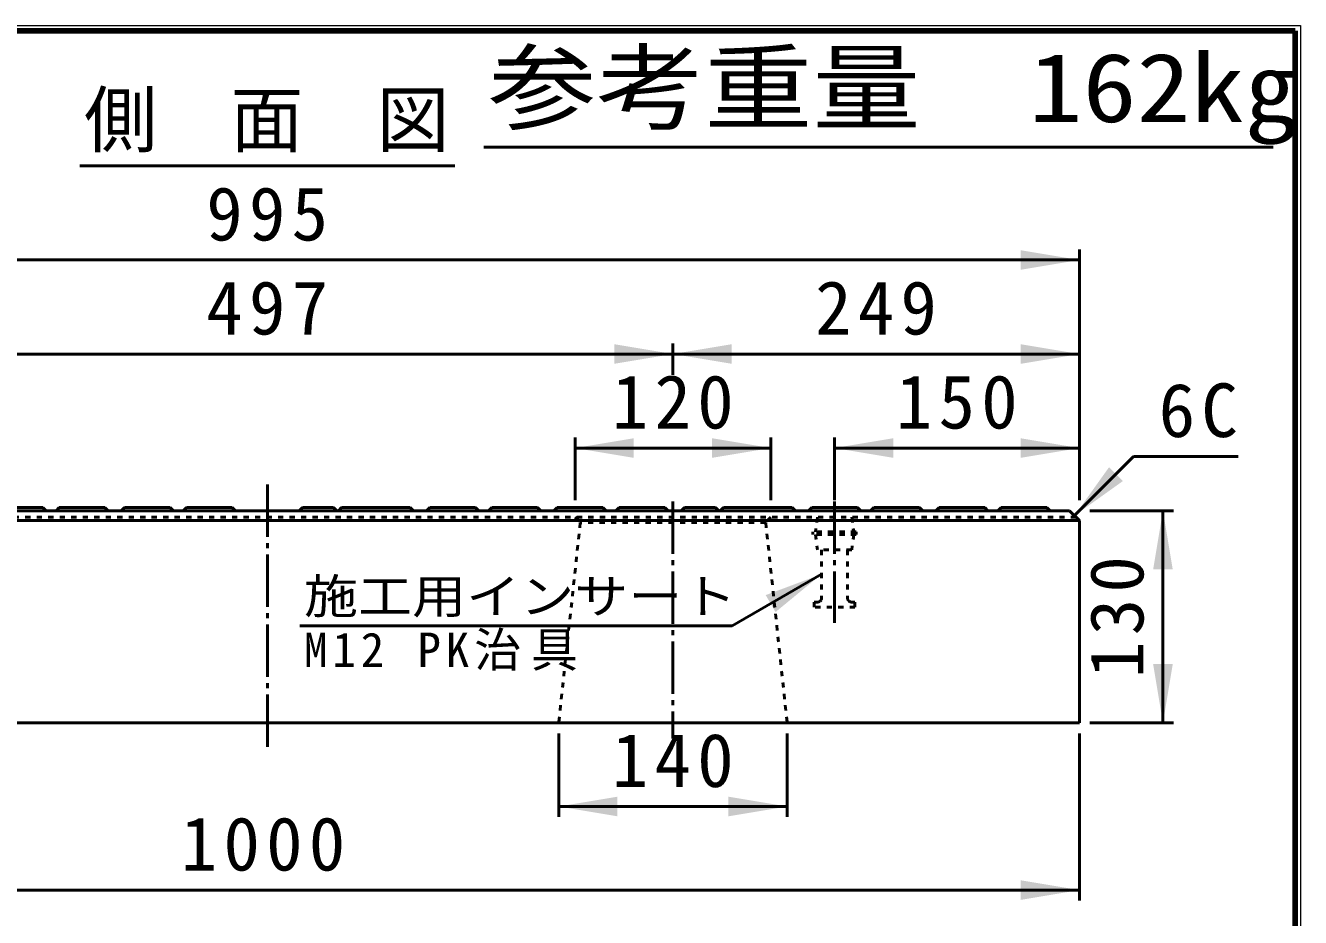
# Model space of a CAD drawing. Units: millimetres, scale not verified. Extents: x 100 to 4105, y 100 to 2870.
# Drawn here: x 2884 to 4105, y 2016 to 2870 of the extents above; entities that cross this region are included whole.
import ezdxf
from ezdxf.enums import TextEntityAlignment as Align

# ---------------------------------------------------------------- set-up
doc = ezdxf.new("R2010")
doc.units = ezdxf.units.MM
doc.header["$LTSCALE"] = 5
doc.linetypes.add('USER1', pattern=[2.2, 1, -1.2])
doc.linetypes.add('USER2', pattern=[13.4, 10, -1.2, 1, -1.2])
doc.layers.add('V-nasSTD', color=7, linetype='Continuous', lineweight=50)
doc.styles.add('ＭＳ ゴシック', font='')
doc.styles.get('ＭＳ ゴシック').set_extended_font_data('MS Gothic')

msp = doc.modelspace()

# ---------------------------------------------------------------- hatches: boundary and pattern name
at = {"layer": 'V-nasSTD'}
for points in [[(3837.08, 2636.163), (3893.33, 2645.538), (3837.08, 2654.913)], [(3448.017, 2564.913), (3504.267, 2555.538), (3448.017, 2546.163)], [(3560.517, 2564.913), (3504.267, 2555.538), (3560.517, 2546.163)], [(3837.08, 2546.163), (3893.33, 2555.538), (3837.08, 2564.913)], [(3466.767, 2474.913), (3410.517, 2465.538), (3466.767, 2456.163)], [(3541.767, 2474.913), (3598.017, 2465.538), (3541.767, 2456.163)], [(3715.205, 2474.913), (3658.955, 2465.538), (3715.205, 2456.163)], [(3837.08, 2474.913), (3893.33, 2465.538), (3837.08, 2456.163)], [(3921.788, 2447.254), (3888.642, 2400.85), (3935.046, 2433.996)], [(3963.955, 2349.288), (3973.33, 2405.538), (3982.705, 2349.288)], [(3593.053, 2324.779), (3646.455, 2344.785), (3602.428, 2308.541)], [(3982.705, 2258.663), (3973.33, 2202.413), (3963.955, 2258.663)], [(3451.142, 2113.038), (3394.892, 2122.413), (3451.142, 2131.788)], [(3557.392, 2113.038), (3613.642, 2122.413), (3557.392, 2131.788)], [(3837.08, 2033.038), (3893.33, 2042.413), (3837.08, 2051.788)]]:
    msp.add_hatch(color=256, dxfattribs=at).paths.add_polyline_path(points)

# ---------------------------------------------------------------- linework, layer by layer
at = {"layer": 'V-nasSTD', "lineweight": 100}
for p, q in [((4100, 2865), (105, 2865)), ((4100, 105), (4100, 2865))]:
    msp.add_line(p, q, dxfattribs=at)
at = {"layer": 'V-nasSTD'}
for p, q in [((3323.315, 2753.535), (4078.815, 2753.535)), ((2936.486, 2735.538), (3295.486, 2735.538)), ((3893.33, 2655.538), (3893.33, 2415.538)), ((3893.33, 2645.538), (2338.642, 2645.538)), ((3504.267, 2565.538), (3504.267, 2535.538)), ((3504.267, 2555.538), (2727.705, 2555.538)), ((3893.33, 2555.538), (3504.267, 2555.538)), ((3410.517, 2475.538), (3410.517, 2415.538)), ((3598.017, 2465.538), (3410.517, 2465.538)), ((3598.017, 2475.538), (3598.017, 2415.538)), ((3658.955, 2475.538), (3658.955, 2415.538)), ((3893.33, 2465.538), (3658.955, 2465.538)), ((3888.642, 2400.85), (3945.211, 2457.419)), ((3945.211, 2457.419), (4045.211, 2457.419)), ((3883.955, 2405.538), (2348.017, 2405.538)), ((2901.142, 2408.663), (2857.392, 2408.663)), ((2904.267, 2405.538), (2901.142, 2408.663)), ((2916.767, 2408.663), (2913.642, 2405.538)), ((2960.517, 2408.663), (2916.767, 2408.663)), ((2963.642, 2405.538), (2960.517, 2408.663)), ((2979.267, 2408.663), (2976.142, 2405.538)), ((3023.017, 2408.663), (2979.267, 2408.663)), ((3026.142, 2405.538), (3023.017, 2408.663)), ((3038.642, 2408.663), (3035.517, 2405.538)), ((3082.392, 2408.663), (3038.642, 2408.663)), ((3085.517, 2405.538), (3082.392, 2408.663)), ((3149.58, 2408.663), (3146.455, 2405.538)), ((3179.267, 2408.663), (3149.58, 2408.663)), ((3182.392, 2405.538), (3179.267, 2408.663)), ((3187.08, 2408.663), (3183.955, 2405.538)), ((3252.705, 2408.663), (3187.08, 2408.663)), ((3255.83, 2405.538), (3252.705, 2408.663)), ((3271.455, 2408.663), (3268.33, 2405.538)), ((3315.205, 2408.663), (3271.455, 2408.663)), ((3318.33, 2405.538), (3315.205, 2408.663)), ((3330.83, 2408.663), (3327.705, 2405.538)), ((3374.58, 2408.663), (3330.83, 2408.663)), ((3377.705, 2405.538), (3374.58, 2408.663)), ((3393.33, 2408.663), (3390.205, 2405.538)), ((3437.255, 2408.663), (3393.33, 2408.663)), ((3440.205, 2405.538), (3437.08, 2408.663)), ((3452.705, 2408.663), (3449.58, 2405.538)), ((3496.455, 2408.663), (3452.705, 2408.663)), ((3499.58, 2405.538), (3496.455, 2408.663)), ((3515.205, 2408.663), (3512.08, 2405.538)), ((3544.892, 2408.663), (3515.205, 2408.663)), ((3548.017, 2405.538), (3544.892, 2408.663)), ((3552.705, 2408.663), (3549.58, 2405.538)), ((3618.33, 2408.663), (3552.705, 2408.663)), ((3621.455, 2405.538), (3618.33, 2408.663)), ((3637.08, 2408.663), (3633.955, 2405.538)), ((3680.83, 2408.663), (3637.08, 2408.663)), ((3683.955, 2405.538), (3680.83, 2408.663)), ((3696.455, 2408.663), (3693.33, 2405.538)), ((3740.205, 2408.663), (3696.455, 2408.663)), ((3743.33, 2405.538), (3740.205, 2408.663)), ((3758.955, 2408.663), (3755.83, 2405.538)), ((3802.705, 2408.663), (3758.955, 2408.663)), ((3805.83, 2405.538), (3802.705, 2408.663)), ((3818.33, 2408.663), (3815.205, 2405.538)), ((3862.08, 2408.663), (3818.33, 2408.663)), ((3865.205, 2405.538), (3862.08, 2408.663)), ((3883.955, 2405.538), (3893.33, 2396.163)), ((3903.33, 2405.538), (3983.33, 2405.538)), ((3973.33, 2405.538), (3973.33, 2202.413)), ((3893.33, 2396.163), (2338.642, 2396.163)), ((3893.33, 2202.413), (3893.33, 2396.163)), ((3646.455, 2344.785), (3561.039, 2295.213)), ((3561.039, 2295.213), (3147.039, 2295.213)), ((2338.642, 2202.413), (3893.33, 2202.413)), ((3903.33, 2202.413), (3983.33, 2202.413)), ((3394.892, 2112.413), (3394.892, 2192.413)), ((3613.642, 2112.413), (3613.642, 2192.413)), ((3893.33, 2032.413), (3893.33, 2192.413)), ((3613.642, 2122.413), (3394.892, 2122.413)), ((3893.33, 2042.413), (2330.83, 2042.413))]:
    msp.add_line(p, q, dxfattribs=at)
at = {"layer": 'V-nasSTD', "linetype": 'USER2'}
for p, q in [((3115.986, 2430.538), (3115.986, 2177.413)), ((3504.267, 2414.288), (3504.267, 2187.413)), ((3658.955, 2414.288), (3658.955, 2298.35))]:
    msp.add_line(p, q, dxfattribs=at)
at = {"layer": 'V-nasSTD', "linetype": 'USER1'}
for p, q in [((3890.205, 2399.288), (2341.767, 2399.288)), ((3415.517, 2394.288), (3394.892, 2202.413)), ((3410.517, 2399.288), (3415.517, 2394.288)), ((3593.017, 2394.288), (3415.517, 2394.288)), ((3598.017, 2399.288), (3593.017, 2394.288)), ((3598.017, 2399.288), (3593.017, 2394.288)), ((3593.017, 2394.288), (3613.642, 2202.413)), ((3642.549, 2399.288), (3640.595, 2385.225)), ((3675.361, 2399.288), (3677.314, 2385.225)), ((3679.658, 2385.225), (3638.252, 2385.225)), ((3638.252, 2385.225), (3638.252, 2382.881)), ((3679.658, 2382.881), (3638.252, 2382.881)), ((3640.595, 2382.881), (3642.549, 2368.038)), ((3677.314, 2382.881), (3675.361, 2368.038)), ((3679.658, 2385.225), (3679.658, 2382.881)), ((3675.361, 2368.038), (3642.549, 2368.038)), ((3646.455, 2368.038), (3646.455, 2321.532)), ((3671.455, 2368.038), (3671.455, 2321.532)), ((3639.424, 2318.038), (3639.424, 2313.35)), ((3642.592, 2318.038), (3639.424, 2318.038)), ((3678.486, 2313.35), (3639.424, 2313.35)), ((3644.727, 2318.736), (3643.99, 2318.368)), ((3673.182, 2318.736), (3673.92, 2318.368)), ((3678.486, 2318.038), (3675.318, 2318.038)), ((3678.486, 2318.038), (3678.486, 2313.35))]:
    msp.add_line(p, q, dxfattribs=at)
at = {"layer": 'V-nasSTD', "lineweight": 13}
msp.add_lwpolyline([(100, 100), (100, 2870), (4105, 2870), (4105, 100)], close=True, dxfattribs=at)
at = {"layer": 'V-nasSTD', "linetype": 'USER1'}
for centre, start, end in [((3643.33, 2321.532), 296.56505, 0), ((3674.58, 2321.532), 180, 243.43495), ((3642.592, 2321.163), 270, 296.56505), ((3675.318, 2321.163), 243.43495, 270)]:
    msp.add_arc(centre, 3.125, start, end, dxfattribs=at)

# ---------------------------------------------------------------- texts
at = {"layer": 'V-nasSTD', "style": 'ＭＳ ゴシック', "width": 1.15}
for s, height, p in [('参考重量\u3000162kg', 65.98, (3327.315, 2843.535)), ('施工用インサート', 32.99, (3151.039, 2340.213))]:
    msp.add_text(s, height=height, dxfattribs=at).set_placement(p, align=Align.TOP_LEFT)
at = {"layer": 'V-nasSTD', "style": 'ＭＳ ゴシック'}
msp.add_text('側\u3000面\u3000図', height=51.32, dxfattribs=at).set_placement((2940.486, 2805.538), align=Align.TOP_LEFT)
at = {"layer": 'V-nasSTD', "attachment_point": 1, "style": 'ＭＳ ゴシック'}
for s, insert, char_height in [('\\T1.17;995', (3057.486, 2715.538), 51.32), ('\\T1.17;497', (3057.486, 2625.538), 51.32), ('\\T1.17;249', (3640.299, 2625.538), 51.32), ('\\T1.17;120', (3445.767, 2535.538), 51.32), ('\\T1.17;150', (3717.642, 2535.538), 51.32), ('\\T1.17;6C', (3969.211, 2527.419), 51.32), ('\\T1.21;M12\\~PK治具', (3151.039, 2288.963), 32.99), ('\\T1.17;140', (3445.767, 2192.413), 51.32), ('\\T1.17;1000', (3033.08, 2112.413), 51.32)]:
    msp.add_mtext(s, dxfattribs=dict(at, insert=insert, char_height=char_height))
at = {"layer": 'V-nasSTD', "insert": (3903.33, 2245.475), "char_height": 51.32, "attachment_point": 1, "rotation": 90, "style": 'ＭＳ ゴシック'}
msp.add_mtext('\\T1.17;130', dxfattribs=at)

doc.saveas('drawing.dxf')
